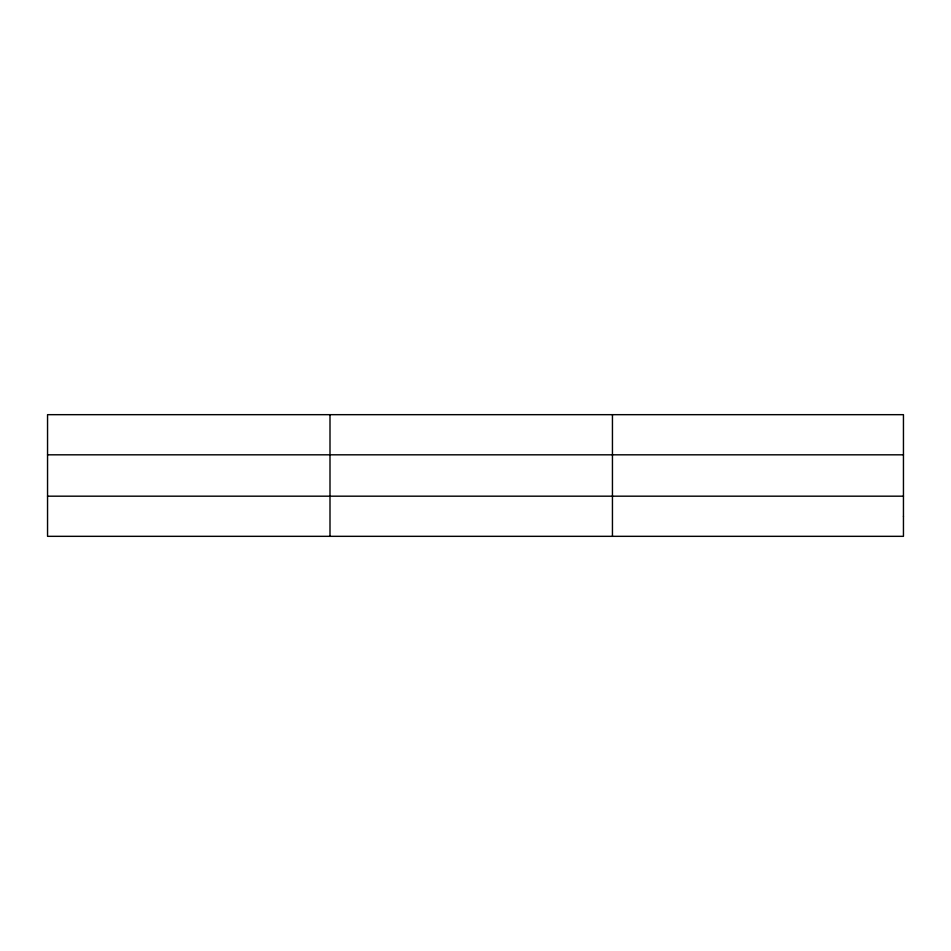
<?xml version="1.0" encoding="UTF-8"?>
<svg xmlns="http://www.w3.org/2000/svg" width="951" height="951" viewBox="0 0 951 951"><rect width="100%" height="100%" fill="white"/><g stroke="black" fill="none" stroke-linecap="round" stroke-linejoin="round"><path stroke-width="1.43" d="M329.997 536.328L329.997 414.672M612.444 536.328L612.444 414.672M47.55 454.816L903.45 454.816M47.55 496.184L903.45 496.184M903.45 516.262L903.45 536.328L47.55 536.328L47.55 414.672L903.45 414.672L903.45 516.262"/></g></svg>
